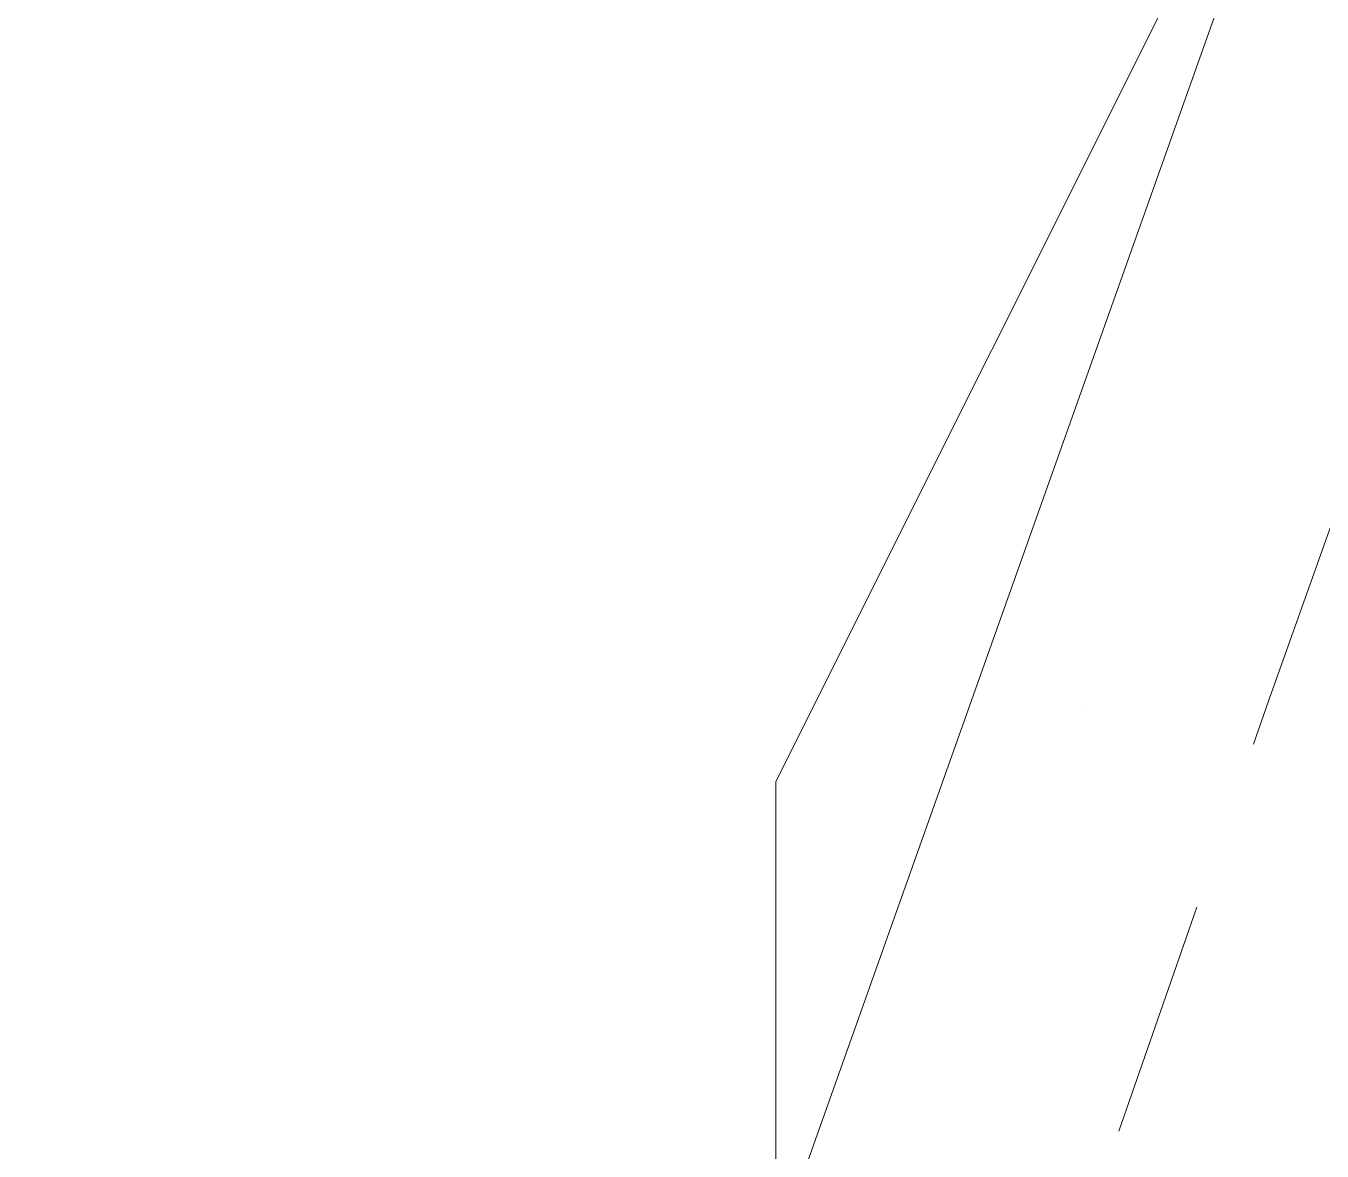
# Model space of a CAD drawing. Header units: metres. Extents: x 0 to 105485, y 0 to 425721.
# Drawn here: x 104668.81 to 104683.83, y 425163.22 to 425176.26 of the extents above; entities that cross this region are included whole.
import ezdxf

# ---------------------------------------------------------------- set-up
doc = ezdxf.new("R2010")
doc.units = ezdxf.units.M
doc.header["$MEASUREMENT"] = 0
doc.linetypes.add('KG-PERCEEL-SO', pattern=[19, 5.5, -4, 5.5, -4])
for name, color, linetype, lineweight in [('B-XX-GK-KADEMUUR-G', 150, 'Continuous', 18), ('B-XX-IE-MEUBILAIR_WATERWEGMEUBILAIR-G', 150, 'Continuous', 18), ('B-XX-KG-GRENS_PERCEEL-G', 150, 'KG-PERCEEL-SO', 18), ('B-XX-OG-GRENS-G', 7, 'Continuous', 18), ('B-XX-OG-WATER_HAVEN-G', 170, 'Continuous', 18)]:
    doc.layers.add(name, color=color, linetype=linetype, lineweight=lineweight)

msp = doc.modelspace()

# ---------------------------------------------------------------- linework, layer by layer
at = {"layer": 'B-XX-GK-KADEMUUR-G', "ltscale": 0.5}
msp.add_lwpolyline([(104656.653, 425237.635), (104645.067, 425225.027), (104633.832, 425212.744), (104630.988, 425209.689), (104630, 425208.595), (104630, 425207.895), (104655.534, 425235.724), (104669.156, 425226.719), (104683.563, 425217.04), (104694.868, 425209.36), (104693.117, 425204.476), (104685.019, 425181.946), (104684.636, 425182.153), (104673.214, 425150), (104682.312, 425150), (104686.323, 425173.241), (104687.603, 425180.661), (104686.578, 425181.02), (104695.148, 425204.934), (104695.964, 425207.146), (104696.101, 425207.506), (104697.258, 425210.559), (104683.724, 425219.219), (104669.77, 425228.608)], close=True, dxfattribs=at)
at = {"layer": 'B-XX-IE-MEUBILAIR_WATERWEGMEUBILAIR-G', "color": 0, "true_color": 0x604a38}
msp.add_polyline3d([(104681.101, 425168.384, 2.014), (104681.101, 425168.384, 3.514)], dxfattribs=at)
at = {"layer": 'B-XX-KG-GRENS_PERCEEL-G', "ltscale": 0.5, "flags": 128}
msp.add_lwpolyline([(104676.75, 425150), (104679.654, 425158.217), (104683.215, 425168.453), (104687.57, 425180.675)], dxfattribs=at)
at = {"layer": 'B-XX-OG-GRENS-G'}
msp.add_polyline3d([(104682.5, 425177.5, 1.937), (104677.5, 425167.5, 2.261), (104677.5, 425162.5, 0.849), (104672.5, 425152.5, 2.341), (104677.5, 425152.5, 2.119), (104682.5, 425152.5, 2.293), (104687.5, 425152.5, 2.485), (104692.5, 425152.5, 2.649), (104697.5, 425152.5, 2.811), (104702.5, 425152.5, 2.884), (104707.5, 425152.5, 2.893), (104712.5, 425152.5, 3.055), (104717.5, 425152.5, 3.159)], dxfattribs=at)
at = {"layer": 'B-XX-OG-WATER_HAVEN-G', "ltscale": 0.5}
msp.add_lwpolyline([(104630, 425150), (104673.214, 425150), (104684.636, 425182.153), (104685.019, 425181.946), (104693.117, 425204.476), (104694.868, 425209.36), (104683.563, 425217.04), (104669.156, 425226.719), (104655.534, 425235.724), (104630, 425207.895)], close=True, dxfattribs=at)

doc.saveas('drawing.dxf')
